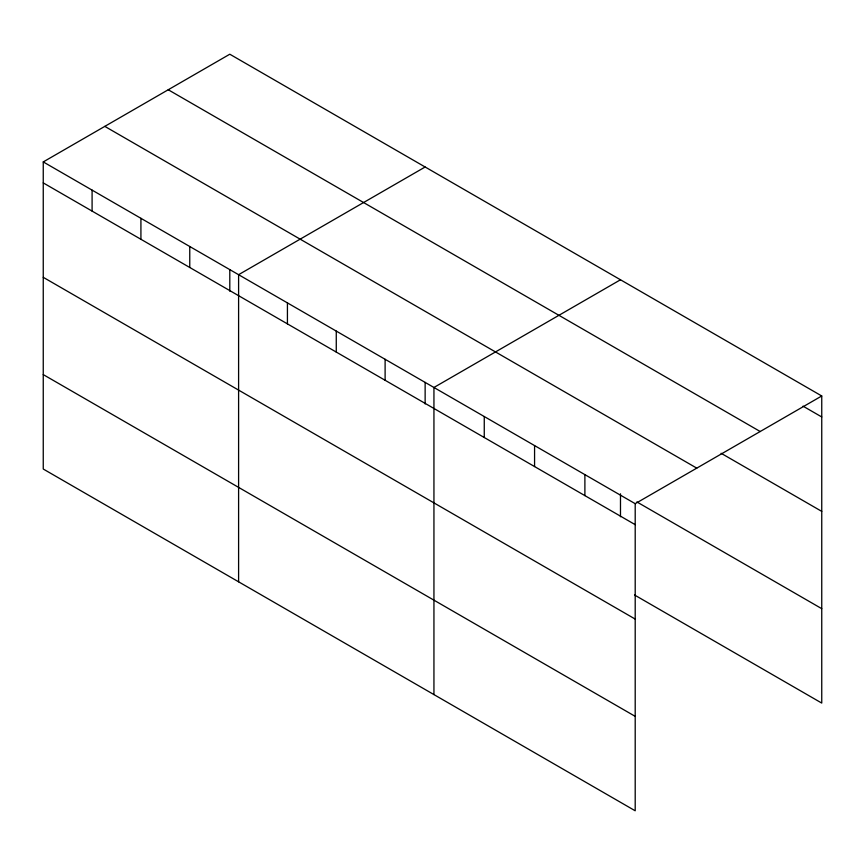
<?xml version="1.0" encoding="UTF-8"?>
<svg xmlns="http://www.w3.org/2000/svg" width="865" height="865" viewBox="0 0 865 865"><rect width="100%" height="100%" fill="white"/><g stroke="black" fill="none" stroke-linecap="round" stroke-linejoin="round"><path stroke-width="1.3" d="M43.25 161.917L635.202 503.679L635.202 810.786L43.25 469.025L43.25 161.917L229.798 54.214L821.75 395.975L821.75 703.083L634.532 594.99M425.137 166.999L238.599 274.692L238.599 581.81M620.486 279.773L433.938 387.477L433.938 694.584M635.202 503.679L821.75 395.975M803.023 406.15L821.75 416.962M168.232 89.755L760.194 431.516M721.118 453.282L821.75 511.377M104.806 126.377L696.768 468.138M636.867 501.927L821.75 608.668M43.25 182.893L635.202 524.666M43.25 277.319L635.202 619.08M43.25 374.599L635.202 716.361M620.486 493.818L620.486 516.751M584.891 474.625L584.891 495.613M534.57 445.572L534.57 466.559M484.259 416.53L484.259 437.517M425.137 382.384L425.137 403.966M385.109 359.278L385.109 380.265M336.269 331.09L336.269 352.066M287.429 302.891L287.429 323.878M229.798 269.599L229.798 291.181M189.759 246.503L189.759 267.48M140.919 218.304L140.919 239.291M92.09 190.105L92.09 211.092"/></g></svg>
